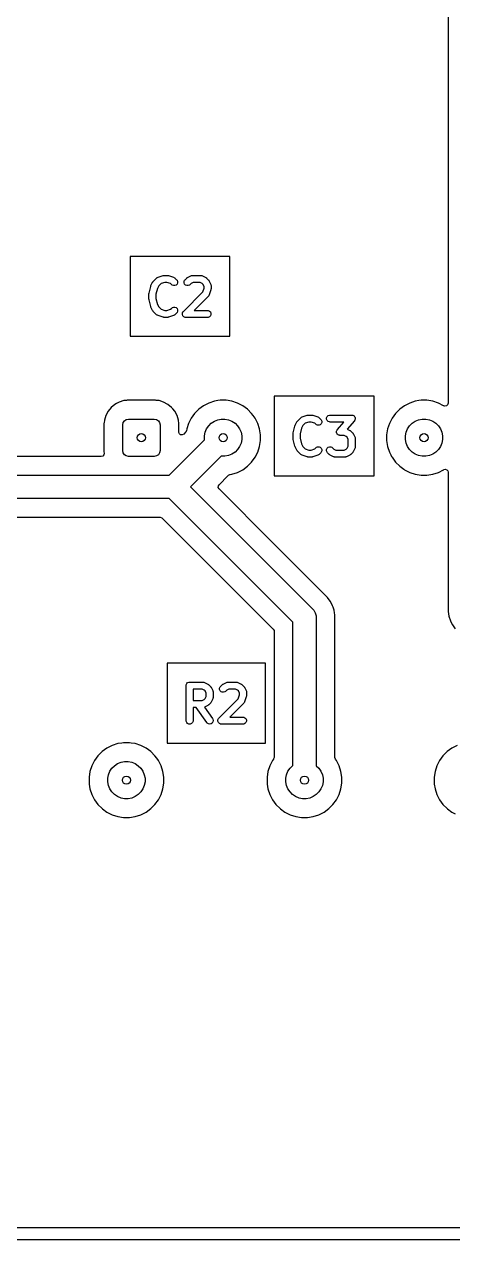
# Model space of a CAD drawing. Extents: x 20 to 124, y -124 to -20.
# Drawn here: x 71.6 to 89.9, y -124 to -72 of the extents above; entities that cross this region are included whole.
import ezdxf

# ---------------------------------------------------------------- set-up
doc = ezdxf.new("R2010")
doc.units = 0
doc.layers.add('BLACK', color=7, linetype='CONTINUOUS')
doc.layers.add('WHITE', color=7, linetype='CONTINUOUS')

msp = doc.modelspace()

# ---------------------------------------------------------------- linework, layer by layer
at = {"layer": 'BLACK', "linetype": 'CONTINUOUS'}
for p, q in [((89.7343, -55.897347), (89.7343, -88.21429)), ((80.392848, -81.933603), (76.120276, -81.933603)), ((76.120276, -81.933603), (76.120276, -85.348053)), ((80.392848, -85.348053), (80.392848, -81.933603)), ((77.005235, -83.208352), (77.009893, -83.196177)), ((77.009893, -83.196177), (77.01428, -83.1839)), ((77.01428, -83.1839), (77.014924, -83.183029)), ((77.014924, -83.183029), (77.015744, -83.180889)), ((77.015744, -83.180889), (77.087173, -83.038032)), ((77.087173, -83.038032), (77.0951, -83.025438)), ((77.0951, -83.025438), (77.096616, -83.021779)), ((77.096616, -83.021779), (77.099997, -83.017659)), ((77.099997, -83.017659), (77.102838, -83.013146)), ((77.102838, -83.013146), (77.105831, -83.010549)), ((77.105831, -83.010549), (77.115271, -82.999048)), ((77.115271, -82.999048), (77.258128, -82.856191)), ((77.258128, -82.856191), (77.280858, -82.837536)), ((77.280858, -82.837536), (77.285839, -82.835472)), ((77.285839, -82.835472), (77.289909, -82.831943)), ((77.289909, -82.831943), (77.31676, -82.819955)), ((77.344615, -83.193967), (77.291434, -83.300327)), ((77.31676, -82.819955), (77.531045, -82.748526)), ((77.445221, -83.093361), (77.344615, -83.193967)), ((77.602823, -83.040828), (77.445221, -83.093361)), ((77.531045, -82.748526), (77.545554, -82.745226)), ((77.545554, -82.745226), (77.549216, -82.74371)), ((77.549216, -82.74371), (77.554524, -82.743187)), ((77.554524, -82.743187), (77.559719, -82.742006)), ((77.559719, -82.742006), (77.563668, -82.742286)), ((77.563668, -82.742286), (77.57848, -82.740828)), ((77.57848, -82.740828), (77.721337, -82.740828)), ((77.696997, -83.040828), (77.602823, -83.040828)), ((77.854595, -83.093361), (77.696997, -83.040828)), ((77.721337, -82.740828), (77.736148, -82.742286)), ((77.736148, -82.742286), (77.740098, -82.742006)), ((77.740098, -82.742006), (77.745292, -82.743187)), ((77.745292, -82.743187), (77.750601, -82.74371)), ((77.750601, -82.74371), (77.754263, -82.745227)), ((77.754263, -82.745227), (77.768771, -82.748526)), ((77.768771, -82.748526), (77.983057, -82.819954)), ((77.900985, -83.139751), (77.854595, -83.093361)), ((77.923715, -83.158406), (77.900985, -83.139751)), ((77.977788, -83.180802), (77.923715, -83.158406)), ((78.036314, -83.180802), (77.977788, -83.180802)), ((77.983057, -82.819954), (78.009908, -82.831943)), ((78.009908, -82.831943), (78.013978, -82.835473)), ((78.013978, -82.835473), (78.018958, -82.837536)), ((78.018958, -82.837536), (78.041689, -82.856191)), ((78.090386, -83.158406), (78.036314, -83.180802)), ((78.041689, -82.856191), (78.113117, -82.927619)), ((78.131772, -83.11702), (78.090386, -83.158406)), ((78.113117, -82.927619), (78.131772, -82.950349)), ((78.131772, -82.950349), (78.154168, -83.004422)), ((78.154168, -83.062948), (78.131772, -83.11702)), ((78.154168, -83.004422), (78.154168, -83.062948)), ((78.431362, -83.004422), (78.453759, -82.95035)), ((78.431362, -83.062948), (78.431362, -83.004422)), ((78.453759, -83.11702), (78.431362, -83.062948)), ((78.453759, -82.95035), (78.472414, -82.927619)), ((78.495145, -83.158406), (78.453759, -83.11702)), ((78.472414, -82.927619), (78.543842, -82.856191)), ((78.549217, -83.180803), (78.495145, -83.158406)), ((78.543842, -82.856191), (78.555344, -82.84675)), ((78.607743, -83.180803), (78.549217, -83.180803)), ((78.555344, -82.84675), (78.55794, -82.843758)), ((78.55794, -82.843758), (78.562449, -82.840919)), ((78.562449, -82.840919), (78.566572, -82.837536)), ((78.566572, -82.837536), (78.570234, -82.836019)), ((78.570234, -82.836019), (78.582826, -82.828093)), ((78.582826, -82.828093), (78.725684, -82.756664)), ((78.661815, -83.158406), (78.607743, -83.180803)), ((78.684546, -83.139751), (78.661815, -83.158406)), ((78.738762, -83.085535), (78.684546, -83.139751)), ((78.725684, -82.756664), (78.753147, -82.746154)), ((78.828176, -83.040828), (78.738762, -83.085535)), ((78.753147, -82.746154), (78.758524, -82.745771)), ((78.758524, -82.745771), (78.763502, -82.74371)), ((78.763502, -82.74371), (78.792766, -82.740828)), ((78.792766, -82.740828), (79.149908, -82.740828)), ((79.114498, -83.040828), (78.828176, -83.040828)), ((79.203912, -83.085535), (79.114498, -83.040828)), ((79.149908, -82.740828), (79.179172, -82.74371)), ((79.179172, -82.74371), (79.184149, -82.745771)), ((79.184149, -82.745771), (79.189527, -82.746154)), ((79.189527, -82.746154), (79.21699, -82.756664)), ((79.240916, -83.122539), (79.203912, -83.085535)), ((79.21699, -82.756664), (79.359848, -82.828093)), ((79.285623, -83.211952), (79.240916, -83.122539)), ((79.359848, -82.828093), (79.372441, -82.83602)), ((79.372441, -82.83602), (79.376101, -82.837536)), ((79.376101, -82.837536), (79.38022, -82.840917)), ((79.38022, -82.840917), (79.384734, -82.843758)), ((79.384734, -82.843758), (79.38733, -82.846751)), ((79.38733, -82.846751), (79.398832, -82.856191)), ((79.398832, -82.856191), (79.47026, -82.927619)), ((79.47026, -82.927619), (79.4797, -82.939121)), ((79.4797, -82.939121), (79.482693, -82.941717)), ((79.482693, -82.941717), (79.485531, -82.946226)), ((79.485531, -82.946226), (79.488915, -82.950349)), ((79.488915, -82.950349), (79.490431, -82.954011)), ((79.490431, -82.954011), (79.498358, -82.966603)), ((79.498358, -82.966603), (79.569787, -83.109459)), ((79.569787, -83.109459), (79.580296, -83.136923)), ((79.580296, -83.136923), (79.580677, -83.142297)), ((79.580677, -83.142297), (79.582741, -83.147278)), ((79.582741, -83.147278), (79.585623, -83.176542)), ((79.585623, -83.176542), (79.585623, -83.3194)), ((76.92848, -83.533685), (76.928982, -83.528581)), ((76.92848, -83.747971), (76.92848, -83.533685)), ((76.928657, -83.526394), (76.930276, -83.515443)), ((76.928982, -83.528581), (76.928657, -83.526394)), ((76.930276, -83.515443), (76.931362, -83.504421)), ((76.931362, -83.504421), (76.932209, -83.502376)), ((76.932209, -83.502376), (76.932959, -83.497305)), ((76.932959, -83.497305), (77.004387, -83.211591)), ((77.004387, -83.211591), (77.005158, -83.209432)), ((77.005158, -83.209432), (77.005235, -83.208352)), ((77.291434, -83.300327), (77.22848, -83.552148)), ((77.22848, -83.552148), (77.22848, -83.729507)), ((78.400985, -84.284762), (79.233089, -83.452657)), ((79.47026, -83.639751), (78.869183, -84.240828)), ((79.233089, -83.452657), (79.285623, -83.295059)), ((79.285623, -83.295059), (79.285623, -83.211952)), ((79.488915, -83.617021), (79.47026, -83.639751)), ((79.490978, -83.612039), (79.488915, -83.617021)), ((79.494508, -83.60797), (79.490978, -83.612039)), ((79.506496, -83.58112), (79.494508, -83.60797)), ((79.577925, -83.366835), (79.506496, -83.58112)), ((79.581224, -83.352325), (79.577925, -83.366835)), ((79.582741, -83.348664), (79.581224, -83.352325)), ((79.583263, -83.343355), (79.582741, -83.348664)), ((79.584445, -83.338161), (79.583263, -83.343355)), ((79.585623, -83.3194), (79.584164, -83.334211)), ((79.584164, -83.334211), (79.584445, -83.338161)), ((76.928982, -83.753074), (76.92848, -83.747971)), ((76.928657, -83.755262), (76.928982, -83.753074)), ((76.930276, -83.766212), (76.928657, -83.755262)), ((76.931362, -83.777235), (76.930276, -83.766212)), ((76.932209, -83.779279), (76.931362, -83.777235)), ((76.932959, -83.784351), (76.932209, -83.779279)), ((77.004387, -84.070065), (76.932959, -83.784351)), ((77.005158, -84.072223), (77.004387, -84.070065)), ((77.005235, -84.073304), (77.005158, -84.072223)), ((77.009893, -84.085478), (77.005235, -84.073304)), ((77.01428, -84.097756), (77.009893, -84.085478)), ((77.014924, -84.098626), (77.01428, -84.097756)), ((77.015744, -84.100767), (77.014924, -84.098626)), ((77.087173, -84.243624), (77.015744, -84.100767)), ((77.22848, -83.729507), (77.291434, -83.981328)), ((77.291434, -83.981328), (77.344615, -84.087688)), ((77.344615, -84.087688), (77.44522, -84.188294)), ((77.44522, -84.188294), (77.602823, -84.240828)), ((77.696994, -84.240828), (77.854596, -84.188294)), ((77.854596, -84.188294), (77.900984, -84.141906)), ((77.900984, -84.141906), (77.923715, -84.123251)), ((77.923715, -84.123251), (77.977787, -84.100854)), ((77.977787, -84.100854), (78.036313, -84.100853)), ((78.036313, -84.100853), (78.090385, -84.12325)), ((78.090385, -84.12325), (78.131771, -84.164635)), ((78.131771, -84.164635), (78.154168, -84.218707)), ((78.154168, -84.218707), (78.154169, -84.277233)), ((77.0951, -84.256217), (77.087173, -84.243624)), ((77.096616, -84.259877), (77.0951, -84.256217)), ((77.099997, -84.263996), (77.096616, -84.259877)), ((77.102838, -84.26851), (77.099997, -84.263996)), ((77.105831, -84.271106), (77.102838, -84.26851)), ((77.115271, -84.282608), (77.105831, -84.271106)), ((77.258128, -84.425466), (77.115271, -84.282608)), ((77.280858, -84.444121), (77.258128, -84.425466)), ((77.285837, -84.446183), (77.280858, -84.444121)), ((77.289909, -84.449715), (77.285837, -84.446183)), ((77.31676, -84.461703), (77.289909, -84.449715)), ((77.531046, -84.533131), (77.31676, -84.461703)), ((77.545558, -84.53643), (77.531046, -84.533131)), ((77.549216, -84.537946), (77.545558, -84.53643)), ((77.554518, -84.538468), (77.549216, -84.537946)), ((77.55972, -84.539651), (77.554518, -84.538468)), ((77.563674, -84.539369), (77.55972, -84.539651)), ((77.57848, -84.540828), (77.563674, -84.539369)), ((77.721337, -84.540828), (77.57848, -84.540828)), ((77.602823, -84.240828), (77.696994, -84.240828)), ((77.736142, -84.539369), (77.721337, -84.540828)), ((77.740097, -84.539651), (77.736142, -84.539369)), ((77.745298, -84.538468), (77.740097, -84.539651)), ((77.750601, -84.537946), (77.745298, -84.538468)), ((77.754258, -84.53643), (77.750601, -84.537946)), ((77.768771, -84.533131), (77.754258, -84.53643)), ((77.983057, -84.461703), (77.768771, -84.533131)), ((78.009908, -84.449715), (77.983057, -84.461703)), ((78.013981, -84.446181), (78.009908, -84.449715)), ((78.018959, -84.44412), (78.013981, -84.446181)), ((78.04169, -84.425465), (78.018959, -84.44412)), ((78.113118, -84.354036), (78.04169, -84.425465)), ((78.131772, -84.331306), (78.113118, -84.354036)), ((78.154169, -84.277233), (78.131772, -84.331306)), ((78.359933, -84.361565), (78.363052, -84.354036)), ((78.359933, -84.420091), (78.359933, -84.361565)), ((78.38233, -84.474163), (78.359933, -84.420091)), ((78.363052, -84.354036), (78.36921, -84.339167)), ((78.36921, -84.339167), (78.38233, -84.307493)), ((78.38233, -84.307493), (78.400985, -84.284762)), ((78.423716, -84.515549), (78.38233, -84.474163)), ((78.45539, -84.528668), (78.423716, -84.515549)), ((78.477787, -84.537946), (78.45539, -84.528668)), ((78.507051, -84.540828), (78.477787, -84.537946)), ((79.435623, -84.540828), (78.507051, -84.540828)), ((78.869183, -84.240828), (79.435623, -84.240828)), ((79.435623, -84.240828), (79.464887, -84.24371)), ((79.464887, -84.537946), (79.435623, -84.540828)), ((79.464887, -84.24371), (79.518959, -84.266108)), ((79.518959, -84.515548), (79.464887, -84.537946)), ((79.518959, -84.266108), (79.560343, -84.307492)), ((79.560343, -84.474164), (79.518959, -84.515548)), ((79.560343, -84.307492), (79.582741, -84.361564)), ((79.582741, -84.420092), (79.560343, -84.474164)), ((79.582741, -84.361564), (79.582741, -84.420092)), ((76.120276, -85.348053), (80.392848, -85.348053)), ((75.307989, -88.391089), (75.176717, -88.551047)), ((75.467947, -88.259817), (75.307989, -88.391089)), ((75.467948, -88.259816), (75.467947, -88.259817)), ((75.46795, -88.259815), (75.467948, -88.259816)), ((75.540298, -88.221143), (75.46795, -88.259815)), ((75.650443, -88.162269), (75.540298, -88.221143)), ((75.848467, -88.102199), (75.650443, -88.162269)), ((75.964698, -88.090751), (75.848467, -88.102199)), ((76.002792, -88.087), (75.964698, -88.090751)), ((77.206008, -88.087), (76.002792, -88.087)), ((77.241205, -88.090466), (77.206008, -88.087)), ((77.360334, -88.102199), (77.241205, -88.090466)), ((77.360334, -88.1022), (77.360332, -88.102199)), ((77.360332, -88.102199), (77.360334, -88.102199)), ((77.558354, -88.162268), (77.360334, -88.1022)), ((77.74085, -88.259815), (77.558354, -88.162268)), ((77.740853, -88.259817), (77.74085, -88.259815)), ((77.90081, -88.391089), (77.740852, -88.259817)), ((77.740852, -88.259817), (77.740853, -88.259817)), ((77.955261, -88.457439), (77.90081, -88.391089)), ((79.265551, -88.318632), (79.06175, -88.466701)), ((79.490016, -88.20426), (79.265551, -88.318632)), ((79.729614, -88.12641), (79.490016, -88.20426)), ((79.882476, -88.102199), (79.729614, -88.12641)), ((79.978438, -88.087), (79.882476, -88.102199)), ((80.230362, -88.087), (79.978438, -88.087)), ((80.479179, -88.126409), (80.230362, -88.087)), ((80.479185, -88.12641), (80.479179, -88.126409)), ((80.718783, -88.20426), (80.479185, -88.12641)), ((80.827818, -88.259817), (80.718783, -88.20426)), ((80.943245, -88.31863), (80.827818, -88.259817)), ((80.943247, -88.318631), (80.943245, -88.31863)), ((80.943248, -88.318632), (80.943247, -88.318631)), ((81.147049, -88.466701), (80.943248, -88.318632)), ((86.565197, -87.908603), (82.292625, -87.908603)), ((82.292625, -87.908603), (82.292625, -91.323053)), ((86.565197, -91.323053), (86.565197, -87.908603)), ((87.865551, -88.318632), (87.66175, -88.466701)), ((88.090016, -88.20426), (87.865551, -88.318632)), ((88.329614, -88.12641), (88.090016, -88.20426)), ((88.482476, -88.102199), (88.329614, -88.12641)), ((88.578438, -88.087), (88.482476, -88.102199)), ((88.830362, -88.087), (88.578438, -88.087)), ((89.079179, -88.126409), (88.830362, -88.087)), ((89.079185, -88.12641), (89.079179, -88.126409)), ((89.318783, -88.20426), (89.079185, -88.12641)), ((89.543247, -88.318631), (89.318783, -88.20426)), ((89.545517, -88.320022), (89.543247, -88.318631)), ((89.547091, -88.32059), (89.545517, -88.320022)), ((89.547586, -88.320842), (89.547091, -88.32059)), ((89.547617, -88.320779), (89.547586, -88.320842)), ((89.592653, -88.337028), (89.547617, -88.320779)), ((89.661811, -88.327084), (89.592653, -88.337028)), ((89.714615, -88.281329), (89.661811, -88.327084)), ((89.7343, -88.21429), (89.714615, -88.281329)), ((75.079169, -88.733543), (75.019099, -88.931567)), ((75.176717, -88.551047), (75.079169, -88.733543)), ((75.877623, -88.960723), (75.958729, -88.90653)), ((75.958729, -88.90653), (76.0544, -88.8875)), ((76.0544, -88.8875), (77.1544, -88.8875)), ((77.1544, -88.8875), (77.250071, -88.90653)), ((77.250071, -88.90653), (77.331177, -88.960723)), ((78.032085, -88.55105), (77.955261, -88.457439)), ((78.129632, -88.733546), (78.032085, -88.55105)), ((78.1897, -88.931566), (78.129632, -88.733546)), ((78.735532, -88.848651), (78.62116, -89.073118)), ((78.883601, -88.64485), (78.735532, -88.848651)), ((78.883605, -88.644845), (78.883601, -88.64485)), ((79.061745, -88.466705), (78.883605, -88.644845)), ((79.06175, -88.466701), (79.061745, -88.466705)), ((79.872172, -88.921948), (80.025986, -88.891352)), ((80.025986, -88.891352), (80.182814, -88.891352)), ((80.182814, -88.891352), (80.336628, -88.921948)), ((81.147054, -88.466705), (81.147049, -88.466701)), ((81.325194, -88.644845), (81.147054, -88.466705)), ((81.325198, -88.64485), (81.325194, -88.644845)), ((81.389639, -88.733546), (81.325198, -88.64485)), ((81.47327, -88.848655), (81.389639, -88.733546)), ((81.546147, -88.991684), (81.47327, -88.848655)), ((83.28762, -88.974048), (83.430477, -88.831191)), ((83.430477, -88.831191), (83.453207, -88.812536)), ((83.453207, -88.812536), (83.458188, -88.810472)), ((83.458188, -88.810472), (83.462258, -88.806943)), ((83.462258, -88.806943), (83.489109, -88.794955)), ((83.489109, -88.794955), (83.703394, -88.723526)), ((83.703394, -88.723526), (83.717903, -88.720226)), ((83.717903, -88.720226), (83.721565, -88.71871)), ((83.721565, -88.71871), (83.726873, -88.718187)), ((83.726873, -88.718187), (83.732068, -88.717006)), ((83.732068, -88.717006), (83.736017, -88.717286)), ((83.736017, -88.717286), (83.750829, -88.715828)), ((83.750829, -88.715828), (83.893686, -88.715828)), ((83.893686, -88.715828), (83.908497, -88.717286)), ((83.908497, -88.717286), (83.912447, -88.717006)), ((83.912447, -88.717006), (83.917641, -88.718187)), ((83.917641, -88.718187), (83.92295, -88.71871)), ((83.92295, -88.71871), (83.926612, -88.720227)), ((83.926612, -88.720227), (83.94112, -88.723526)), ((83.94112, -88.723526), (84.155406, -88.794954)), ((84.155406, -88.794954), (84.182257, -88.806943)), ((84.182257, -88.806943), (84.186327, -88.810473)), ((84.186327, -88.810473), (84.191307, -88.812536)), ((84.191307, -88.812536), (84.214038, -88.831191)), ((84.214038, -88.831191), (84.285466, -88.902619)), ((84.285466, -88.902619), (84.304121, -88.925349)), ((84.532282, -88.836564), (84.55468, -88.782492)), ((84.532282, -88.895092), (84.532282, -88.836564)), ((84.55468, -88.949164), (84.532282, -88.895092)), ((84.55468, -88.782492), (84.596064, -88.741108)), ((84.596064, -88.741108), (84.650136, -88.71871)), ((84.650136, -88.71871), (84.6794, -88.715828)), ((84.6794, -88.715828), (85.607972, -88.715828)), ((85.607972, -88.715828), (85.623449, -88.717352)), ((85.623449, -88.717352), (85.627384, -88.71709)), ((85.627384, -88.71709), (85.630094, -88.718006)), ((85.630094, -88.718006), (85.637236, -88.71871)), ((85.637236, -88.71871), (85.65975, -88.728036)), ((85.65975, -88.728036), (85.682826, -88.73584)), ((85.682826, -88.73584), (85.686633, -88.739171)), ((85.686633, -88.739171), (85.691308, -88.741108)), ((85.691308, -88.741108), (85.708537, -88.758337)), ((85.708537, -88.758337), (85.726873, -88.774381)), ((85.726873, -88.774381), (85.729115, -88.778915)), ((85.729115, -88.778915), (85.732692, -88.782492)), ((85.732692, -88.782492), (85.742018, -88.805008)), ((85.745765, -88.917603), (85.73796, -88.940683)), ((85.742018, -88.805008), (85.752817, -88.826844)), ((85.75509, -88.895092), (85.745765, -88.917603)), ((85.752817, -88.826844), (85.753153, -88.831888)), ((85.753153, -88.831888), (85.75509, -88.836564)), ((85.75509, -88.836564), (85.75509, -88.860939)), ((85.75509, -88.860939), (85.75671, -88.88524)), ((85.75671, -88.88524), (85.75509, -88.89003)), ((85.75509, -88.89003), (85.75509, -88.895092)), ((87.335532, -88.848651), (87.22116, -89.073116)), ((87.483601, -88.64485), (87.335532, -88.848651)), ((87.483605, -88.644845), (87.483601, -88.64485)), ((87.661745, -88.466705), (87.483605, -88.644845)), ((87.66175, -88.466701), (87.661745, -88.466705)), ((88.472172, -88.921948), (88.625986, -88.891352)), ((88.625986, -88.891352), (88.782814, -88.891352)), ((88.782814, -88.891352), (88.936628, -88.921948)), ((75.007651, -89.047798), (75.0039, -89.085892)), ((75.0039, -89.085892), (75.0039, -90.289108)), ((75.019099, -88.931567), (75.007651, -89.047798)), ((75.8044, -89.1375), (75.82343, -89.041829)), ((75.8044, -90.2375), (75.8044, -89.1375)), ((75.82343, -89.041829), (75.877623, -88.960723)), ((77.331177, -88.960723), (77.38537, -89.041829)), ((77.38537, -89.041829), (77.4044, -89.1375)), ((77.4044, -89.1375), (77.4044, -90.2375)), ((78.203641, -89.073116), (78.1897, -88.931566)), ((78.2049, -89.085895), (78.203641, -89.073116)), ((78.2049, -89.448453), (78.2049, -89.085895)), ((78.517775, -89.427836), (78.503225, -89.447271)), ((78.522298, -89.407039), (78.517775, -89.427836)), ((78.531415, -89.38781), (78.522298, -89.407039)), ((78.543309, -89.312716), (78.531415, -89.38781)), ((78.62116, -89.073118), (78.543309, -89.312716)), ((79.338848, -89.455272), (79.398863, -89.310383)), ((79.398863, -89.310383), (79.485992, -89.179985)), ((79.485992, -89.179985), (79.596885, -89.069092)), ((79.596885, -89.069092), (79.727283, -88.981963)), ((79.727283, -88.981963), (79.872172, -88.921948)), ((80.336628, -88.921948), (80.481517, -88.981963)), ((80.481517, -88.981963), (80.611915, -89.069092)), ((80.611915, -89.069092), (80.722808, -89.179985)), ((80.722808, -89.179985), (80.809937, -89.310383)), ((80.809937, -89.310383), (80.869952, -89.455272)), ((81.587639, -89.073116), (81.546147, -88.991684)), ((81.587639, -89.073118), (81.587639, -89.073116)), ((81.587641, -89.073121), (81.587639, -89.073118)), ((81.66549, -89.312715), (81.587641, -89.073121)), ((81.7049, -89.561538), (81.66549, -89.312715)), ((83.105308, -89.472305), (83.176736, -89.186591)), ((83.176736, -89.186591), (83.177507, -89.184432)), ((83.177507, -89.184432), (83.177584, -89.183352)), ((83.177584, -89.183352), (83.182242, -89.171177)), ((83.182242, -89.171177), (83.186629, -89.1589)), ((83.186629, -89.1589), (83.187273, -89.158029)), ((83.187273, -89.158029), (83.188093, -89.155889)), ((83.188093, -89.155889), (83.259522, -89.013032)), ((83.259522, -89.013032), (83.267449, -89.000438)), ((83.267449, -89.000438), (83.268965, -88.996779)), ((83.268965, -88.996779), (83.272346, -88.992659)), ((83.272346, -88.992659), (83.275187, -88.988146)), ((83.275187, -88.988146), (83.27818, -88.985549)), ((83.27818, -88.985549), (83.28762, -88.974048)), ((83.463783, -89.275327), (83.400829, -89.527148)), ((83.516964, -89.168967), (83.463783, -89.275327)), ((83.61757, -89.068361), (83.516964, -89.168967)), ((83.775172, -89.015828), (83.61757, -89.068361)), ((83.869346, -89.015828), (83.775172, -89.015828)), ((84.026944, -89.068361), (83.869346, -89.015828)), ((84.073334, -89.114751), (84.026944, -89.068361)), ((84.096064, -89.133406), (84.073334, -89.114751)), ((84.150137, -89.155802), (84.096064, -89.133406)), ((84.208663, -89.155802), (84.150137, -89.155802)), ((84.262735, -89.133406), (84.208663, -89.155802)), ((84.304121, -89.09202), (84.262735, -89.133406)), ((84.304121, -88.925349), (84.326517, -88.979422)), ((84.326517, -89.037948), (84.304121, -89.09202)), ((84.326517, -88.979422), (84.326517, -89.037948)), ((84.596064, -88.990548), (84.55468, -88.949164)), ((84.650136, -89.012946), (84.596064, -88.990548)), ((84.6794, -89.015828), (84.650136, -89.012946)), ((85.277407, -89.015828), (84.6794, -89.015828)), ((84.959233, -89.417845), (84.960854, -89.413052)), ((84.960854, -89.442154), (84.959233, -89.417845)), ((84.960854, -89.407993), (84.970177, -89.385484)), ((84.960854, -89.413052), (84.960854, -89.407993)), ((84.970177, -89.385484), (84.977984, -89.362403)), ((84.977984, -89.362403), (84.982155, -89.356566)), ((84.982155, -89.356566), (84.983252, -89.353921)), ((84.983252, -89.353921), (84.986041, -89.351131)), ((84.986041, -89.351131), (84.995085, -89.338481)), ((84.995085, -89.338481), (85.277407, -89.015828)), ((85.720858, -88.964604), (85.413924, -89.315386)), ((85.413924, -89.315386), (85.532197, -89.374521)), ((85.532197, -89.374521), (85.544791, -89.382449)), ((85.544791, -89.382449), (85.548451, -89.383965)), ((85.548451, -89.383965), (85.552571, -89.387346)), ((85.552571, -89.387346), (85.557082, -89.390186)), ((85.557082, -89.390186), (85.559676, -89.393177)), ((85.559676, -89.393177), (85.571182, -89.40262)), ((85.571182, -89.40262), (85.64261, -89.474049)), ((85.729901, -88.951954), (85.720858, -88.964604)), ((85.732692, -88.949164), (85.729901, -88.951954)), ((85.733787, -88.946519), (85.732692, -88.949164)), ((85.73796, -88.940683), (85.733787, -88.946519)), ((87.14331, -89.312714), (87.1039, -89.561538)), ((87.22116, -89.073116), (87.14331, -89.312714)), ((87.938848, -89.455272), (87.998863, -89.310383)), ((87.998863, -89.310383), (88.085992, -89.179985)), ((88.085992, -89.179985), (88.196885, -89.069092)), ((88.196885, -89.069092), (88.327283, -88.981963)), ((88.327283, -88.981963), (88.472172, -88.921948)), ((88.936628, -88.921948), (89.081517, -88.981963)), ((89.081517, -88.981963), (89.211915, -89.069092)), ((89.211915, -89.069092), (89.322808, -89.179985)), ((89.322808, -89.179985), (89.409937, -89.310383)), ((89.409937, -89.310383), (89.469952, -89.455272)), ((77.794594, -91.2902), (79.310015, -89.774778)), ((78.205216, -89.4573), (78.2049, -89.448453)), ((78.229633, -89.522764), (78.205216, -89.4573)), ((78.285567, -89.564635), (78.229633, -89.522764)), ((78.355259, -89.569619), (78.285567, -89.564635)), ((78.416579, -89.536135), (78.355259, -89.569619)), ((78.496625, -89.45609), (78.416579, -89.536135)), ((78.501485, -89.450944), (78.496625, -89.45609)), ((78.503225, -89.447271), (78.501485, -89.450944)), ((79.308252, -89.609086), (79.338848, -89.455272)), ((79.308252, -89.765914), (79.308252, -89.609086)), ((79.310015, -89.774778), (79.308252, -89.765914)), ((80.869952, -89.919728), (80.809937, -90.064617)), ((80.869952, -89.455272), (80.900548, -89.609086)), ((80.900548, -89.765914), (80.869952, -89.919728)), ((80.900548, -89.609086), (80.900548, -89.765914)), ((81.66549, -90.062285), (81.7049, -89.813462)), ((81.7049, -89.813462), (81.7049, -89.561538)), ((83.100829, -89.508685), (83.101331, -89.503581)), ((83.100829, -89.722971), (83.100829, -89.508685)), ((83.101331, -89.728074), (83.100829, -89.722971)), ((83.101006, -89.501394), (83.102625, -89.490443)), ((83.101331, -89.503581), (83.101006, -89.501394)), ((83.101006, -89.730262), (83.101331, -89.728074)), ((83.102625, -89.741212), (83.101006, -89.730262)), ((83.102625, -89.490443), (83.103711, -89.479421)), ((83.103711, -89.752235), (83.102625, -89.741212)), ((83.103711, -89.479421), (83.104558, -89.477376)), ((83.104558, -89.754279), (83.103711, -89.752235)), ((83.104558, -89.477376), (83.105308, -89.472305)), ((83.105308, -89.759351), (83.104558, -89.754279)), ((83.176736, -90.045065), (83.105308, -89.759351)), ((83.400829, -89.527148), (83.400829, -89.704507)), ((83.400829, -89.704507), (83.463783, -89.956328)), ((83.463783, -89.956328), (83.516964, -90.062688)), ((84.960854, -89.466521), (84.960854, -89.442154)), ((84.96279, -89.471196), (84.960854, -89.466521)), ((84.963127, -89.476241), (84.96279, -89.471196)), ((84.973925, -89.498076), (84.963127, -89.476241)), ((84.983252, -89.520593), (84.973925, -89.498076)), ((84.986828, -89.524169), (84.983252, -89.520593)), ((84.989071, -89.528704), (84.986828, -89.524169)), ((85.007406, -89.544747), (84.989071, -89.528704)), ((85.024636, -89.561977), (85.007406, -89.544747)), ((85.02931, -89.563913), (85.024636, -89.561977)), ((85.033118, -89.567245), (85.02931, -89.563913)), ((85.056199, -89.575051), (85.033118, -89.567245)), ((85.078708, -89.584375), (85.056199, -89.575051)), ((85.085845, -89.585077), (85.078708, -89.584375)), ((85.08856, -89.585996), (85.085845, -89.585077)), ((85.092499, -89.585733), (85.08856, -89.585996)), ((85.107972, -89.587257), (85.092499, -89.585733)), ((85.286848, -89.587257), (85.107972, -89.587257)), ((85.376261, -89.631963), (85.286848, -89.587257)), ((85.413264, -89.668967), (85.376261, -89.631963)), ((85.457972, -89.758381), (85.413264, -89.668967)), ((85.457972, -90.044703), (85.457972, -89.758381)), ((85.64261, -89.474049), (85.652048, -89.485549)), ((85.652048, -89.485549), (85.655042, -89.488146)), ((85.655042, -89.488146), (85.657882, -89.492658)), ((85.657882, -89.492658), (85.661264, -89.496779)), ((85.661264, -89.496779), (85.662779, -89.500438)), ((85.662779, -89.500438), (85.670707, -89.513032)), ((85.670707, -89.513032), (85.742136, -89.655888)), ((85.742136, -89.655888), (85.752645, -89.683352)), ((85.752645, -89.683352), (85.753026, -89.688726)), ((85.753026, -89.688726), (85.75509, -89.693707)), ((85.75509, -89.693707), (85.757972, -89.722971)), ((85.757972, -89.722971), (85.757972, -90.080114)), ((87.1039, -89.561538), (87.1039, -89.813461)), ((87.1039, -89.813461), (87.14331, -90.062285)), ((87.908252, -89.609086), (87.938848, -89.455272)), ((87.908252, -89.765914), (87.908252, -89.609086)), ((87.938848, -89.919728), (87.908252, -89.765914)), ((87.998863, -90.064617), (87.938848, -89.919728)), ((89.469952, -89.919728), (89.409937, -90.064617)), ((89.469952, -89.455272), (89.500548, -89.609086)), ((89.500548, -89.765914), (89.469952, -89.919728)), ((89.500548, -89.609086), (89.500548, -89.765914)), ((74.949163, -90.472902), (74.886844, -90.4897)), ((74.997228, -90.422192), (74.949163, -90.472902)), ((75.010247, -90.353546), (74.997228, -90.422192)), ((75.0039, -90.289108), (75.010247, -90.353546)), ((75.82343, -90.333171), (75.8044, -90.2375)), ((75.877623, -90.414277), (75.82343, -90.333171)), ((75.958729, -90.46847), (75.877623, -90.414277)), ((76.0544, -90.4875), (75.958729, -90.46847)), ((77.250071, -90.46847), (77.1544, -90.4875)), ((77.331177, -90.414277), (77.250071, -90.46847)), ((77.38537, -90.333171), (77.331177, -90.414277)), ((77.4044, -90.2375), (77.38537, -90.333171)), ((80.336628, -90.453052), (80.182814, -90.483648)), ((80.481517, -90.393037), (80.336628, -90.453052)), ((80.611915, -90.305908), (80.481517, -90.393037)), ((80.722808, -90.195015), (80.611915, -90.305908)), ((80.809937, -90.064617), (80.722808, -90.195015)), ((81.47327, -90.526345), (81.587641, -90.301879)), ((81.587641, -90.301879), (81.66549, -90.062285)), ((83.177507, -90.047223), (83.176736, -90.045065)), ((83.177584, -90.048304), (83.177507, -90.047223)), ((83.182242, -90.060478), (83.177584, -90.048304)), ((83.186629, -90.072756), (83.182242, -90.060478)), ((83.187273, -90.073626), (83.186629, -90.072756)), ((83.188093, -90.075767), (83.187273, -90.073626)), ((83.259522, -90.218624), (83.188093, -90.075767)), ((83.267449, -90.231217), (83.259522, -90.218624)), ((83.268965, -90.234877), (83.267449, -90.231217)), ((83.272346, -90.238996), (83.268965, -90.234877)), ((83.275187, -90.24351), (83.272346, -90.238996)), ((83.27818, -90.246106), (83.275187, -90.24351)), ((83.28762, -90.257608), (83.27818, -90.246106)), ((83.430477, -90.400466), (83.28762, -90.257608)), ((83.453207, -90.419121), (83.430477, -90.400466)), ((83.458186, -90.421183), (83.453207, -90.419121)), ((83.462258, -90.424715), (83.458186, -90.421183)), ((83.489109, -90.436703), (83.462258, -90.424715)), ((83.703395, -90.508131), (83.489109, -90.436703)), ((83.516964, -90.062688), (83.617569, -90.163294)), ((83.617569, -90.163294), (83.775172, -90.215828)), ((83.775172, -90.215828), (83.869343, -90.215828)), ((83.869343, -90.215828), (84.026945, -90.163294)), ((84.155406, -90.436703), (83.94112, -90.508131)), ((84.026945, -90.163294), (84.073333, -90.116906)), ((84.073333, -90.116906), (84.096064, -90.098251)), ((84.096064, -90.098251), (84.150136, -90.075854)), ((84.150136, -90.075854), (84.208662, -90.075853)), ((84.182257, -90.424715), (84.155406, -90.436703)), ((84.18633, -90.421181), (84.182257, -90.424715)), ((84.191308, -90.41912), (84.18633, -90.421181)), ((84.214039, -90.400465), (84.191308, -90.41912)), ((84.208662, -90.075853), (84.262734, -90.09825)), ((84.285467, -90.329036), (84.214039, -90.400465)), ((84.262734, -90.09825), (84.30412, -90.139635)), ((84.304121, -90.306306), (84.285467, -90.329036)), ((84.30412, -90.139635), (84.326517, -90.193707)), ((84.326518, -90.252233), (84.304121, -90.306306)), ((84.326517, -90.193707), (84.326518, -90.252233)), ((84.532282, -90.193708), (84.554679, -90.139636)), ((84.532282, -90.252234), (84.532282, -90.193708)), ((84.554679, -90.306306), (84.532282, -90.252234)), ((84.554679, -90.139636), (84.596065, -90.09825)), ((84.573334, -90.329037), (84.554679, -90.306306)), ((84.644763, -90.400466), (84.573334, -90.329037)), ((84.596065, -90.09825), (84.650137, -90.075853)), ((84.656267, -90.409907), (84.644763, -90.400466)), ((84.650137, -90.075853), (84.708663, -90.075853)), ((84.658862, -90.412899), (84.656267, -90.409907)), ((84.663371, -90.415737), (84.658862, -90.412899)), ((84.667494, -90.419121), (84.663371, -90.415737)), ((84.671155, -90.420637), (84.667494, -90.419121)), ((84.683747, -90.428564), (84.671155, -90.420637)), ((84.826605, -90.499992), (84.683747, -90.428564)), ((84.708663, -90.075853), (84.762735, -90.09825)), ((84.762735, -90.09825), (84.785466, -90.116905)), ((84.785466, -90.116905), (84.839682, -90.171121)), ((84.839682, -90.171121), (84.929096, -90.215828)), ((84.929096, -90.215828), (85.286848, -90.215828)), ((85.286848, -90.215828), (85.376261, -90.171121)), ((85.376261, -90.171121), (85.413264, -90.134117)), ((85.532197, -90.428564), (85.389338, -90.499992)), ((85.413264, -90.134117), (85.457972, -90.044703)), ((85.544791, -90.420635), (85.532197, -90.428564)), ((85.548451, -90.41912), (85.544791, -90.420635)), ((85.552571, -90.415738), (85.548451, -90.41912)), ((85.557082, -90.412899), (85.552571, -90.415738)), ((85.559676, -90.409907), (85.557082, -90.412899)), ((85.571182, -90.400465), (85.559676, -90.409907)), ((85.64261, -90.329036), (85.571182, -90.400465)), ((85.652048, -90.317535), (85.64261, -90.329036)), ((85.655042, -90.314939), (85.652048, -90.317535)), ((85.657882, -90.310426), (85.655042, -90.314939)), ((85.661264, -90.306306), (85.657882, -90.310426)), ((85.662779, -90.302646), (85.661264, -90.306306)), ((85.670707, -90.290053), (85.662779, -90.302646)), ((85.742136, -90.147197), (85.670707, -90.290053)), ((85.752645, -90.119733), (85.742136, -90.147197)), ((85.753026, -90.114358), (85.752645, -90.119733)), ((85.75509, -90.109378), (85.753026, -90.114358)), ((85.757972, -90.080114), (85.75509, -90.109378)), ((87.14331, -90.062285), (87.22116, -90.301883)), ((87.22116, -90.301883), (87.282461, -90.422192)), ((87.282461, -90.422192), (87.316858, -90.4897)), ((88.085992, -90.195015), (87.998863, -90.064617)), ((88.196885, -90.305908), (88.085992, -90.195015)), ((88.327283, -90.393037), (88.196885, -90.305908)), ((88.472172, -90.453052), (88.327283, -90.393037)), ((88.625986, -90.483648), (88.472172, -90.453052)), ((88.936628, -90.453052), (88.782814, -90.483648)), ((89.081517, -90.393037), (88.936628, -90.453052)), ((89.211915, -90.305908), (89.081517, -90.393037)), ((89.322808, -90.195015), (89.211915, -90.305908)), ((89.409937, -90.064617), (89.322808, -90.195015)), ((74.886844, -90.4897), (69.052446, -90.4897)), ((77.1544, -90.4875), (76.0544, -90.4875)), ((80.017121, -90.481884), (78.708806, -91.790199)), ((80.025986, -90.483648), (80.017121, -90.481884)), ((80.182814, -90.483648), (80.025986, -90.483648)), ((80.943245, -91.05637), (81.147056, -90.908293)), ((81.147056, -90.908293), (81.325193, -90.730156)), ((81.325193, -90.730156), (81.47327, -90.526345)), ((83.717907, -90.51143), (83.703395, -90.508131)), ((83.721565, -90.512946), (83.717907, -90.51143)), ((83.726867, -90.513468), (83.721565, -90.512946)), ((83.732069, -90.514651), (83.726867, -90.513468)), ((83.736023, -90.514369), (83.732069, -90.514651)), ((83.750829, -90.515828), (83.736023, -90.514369)), ((83.893686, -90.515828), (83.750829, -90.515828)), ((83.908491, -90.514369), (83.893686, -90.515828)), ((83.912446, -90.514651), (83.908491, -90.514369)), ((83.917647, -90.513468), (83.912446, -90.514651)), ((83.92295, -90.512946), (83.917647, -90.513468)), ((83.926607, -90.51143), (83.92295, -90.512946)), ((83.94112, -90.508131), (83.926607, -90.51143)), ((84.854068, -90.510502), (84.826605, -90.499992)), ((84.859443, -90.510883), (84.854068, -90.510502)), ((84.864422, -90.512946), (84.859443, -90.510883)), ((84.893686, -90.515828), (84.864422, -90.512946)), ((85.322257, -90.515828), (84.893686, -90.515828)), ((85.351521, -90.512946), (85.322257, -90.515828)), ((85.356499, -90.510883), (85.351521, -90.512946)), ((85.361875, -90.510502), (85.356499, -90.510883)), ((85.389338, -90.499992), (85.361875, -90.510502)), ((87.316858, -90.4897), (87.335532, -90.526348)), ((87.335532, -90.526348), (87.483601, -90.730149)), ((87.483601, -90.730149), (87.483605, -90.730154)), ((87.483605, -90.730154), (87.661745, -90.908294)), ((87.661745, -90.908294), (87.66175, -90.908298)), ((87.66175, -90.908298), (87.838532, -91.036737)), ((88.782814, -90.483648), (88.625986, -90.483648)), ((68.669506, -91.2902), (77.794594, -91.2902)), ((79.928562, -91.70252), (80.308029, -91.323053)), ((80.308029, -91.323053), (80.335809, -91.295273)), ((80.335809, -91.295273), (80.39713, -91.26179)), ((80.39713, -91.26179), (80.404049, -91.260489)), ((80.404049, -91.260489), (80.479185, -91.24859)), ((80.479185, -91.24859), (80.718779, -91.170741)), ((80.718779, -91.170741), (80.943245, -91.05637)), ((82.292625, -91.323053), (86.565197, -91.323053)), ((87.838532, -91.036737), (87.865555, -91.05637)), ((87.865555, -91.05637), (87.980986, -91.115185)), ((87.980986, -91.115185), (88.090016, -91.170739)), ((88.090016, -91.170739), (88.090018, -91.170739)), ((88.090018, -91.170739), (88.090021, -91.170741)), ((88.090021, -91.170741), (88.329615, -91.24859)), ((88.329615, -91.24859), (88.578438, -91.288)), ((88.578438, -91.288), (88.578439, -91.288)), ((88.578439, -91.288), (88.830361, -91.288)), ((88.830361, -91.288), (88.830362, -91.288)), ((88.830362, -91.288), (89.079185, -91.24859)), ((89.079185, -91.24859), (89.318779, -91.170741)), ((89.318779, -91.170741), (89.543245, -91.05637)), ((89.543245, -91.05637), (89.543251, -91.056365)), ((89.543251, -91.056365), (89.545505, -91.054985)), ((89.545505, -91.054985), (89.546481, -91.05472)), ((89.546481, -91.05472), (89.547586, -91.054158)), ((89.547586, -91.054158), (89.547704, -91.054389)), ((89.547704, -91.054389), (89.61295, -91.036737)), ((89.61295, -91.036737), (89.679553, -91.05785)), ((89.679553, -91.05785), (89.724169, -91.11162)), ((89.724169, -91.11162), (89.7343, -91.160709)), ((89.7343, -91.160709), (89.7343, -97.119651)), ((78.708806, -91.790199), (83.938554, -97.019947)), ((79.895079, -91.816557), (79.900063, -91.746865)), ((79.928562, -91.877877), (79.895079, -91.816557)), ((79.900063, -91.746865), (79.928562, -91.70252)), ((82.2038, -94.153116), (79.928562, -91.877877)), ((77.794594, -92.2902), (68.4624, -92.2902)), ((83.085, -97.580606), (77.794594, -92.2902)), ((68.564752, -93.0907), (77.411653, -93.0907)), ((77.411653, -93.0907), (77.478692, -93.110385)), ((77.478692, -93.110385), (77.499334, -93.127019)), ((77.499334, -93.127019), (82.248181, -97.875865)), ((84.429092, -96.378408), (82.2038, -94.153116)), ((84.429107, -96.378422), (84.429092, -96.378408)), ((84.432218, -96.381533), (84.429107, -96.378422)), ((84.432219, -96.381534), (84.432218, -96.381533)), ((84.576966, -96.526281), (84.432219, -96.381534)), ((84.687414, -96.678301), (84.576966, -96.526281)), ((84.697287, -96.69189), (84.687414, -96.678301)), ((84.697914, -96.693121), (84.697287, -96.69189)), ((84.790223, -96.874286), (84.697914, -96.693121)), ((83.938554, -97.019947), (83.981669, -97.069111)), ((83.981669, -97.069111), (83.981677, -97.069119)), ((83.981677, -97.069119), (84.04694, -97.182158)), ((84.04694, -97.182158), (84.04694, -97.182159)), ((84.04694, -97.182159), (84.080723, -97.308237)), ((84.809207, -96.932714), (84.790223, -96.874286)), ((84.839641, -97.026382), (84.809207, -96.932714)), ((84.853477, -97.068966), (84.839641, -97.026382)), ((84.871307, -97.181538), (84.853477, -97.068966)), ((84.8855, -97.271148), (84.871307, -97.181538)), ((89.7343, -97.119651), (89.766323, -97.321835)), ((83.085, -103.71407), (83.085, -97.580606)), ((84.080723, -97.308237), (84.080723, -97.308252)), ((84.080723, -97.308252), (84.085, -97.3735)), ((84.085, -97.3735), (84.085, -103.71407)), ((84.8855, -103.364261), (84.8855, -97.271148)), ((89.766323, -97.321835), (89.766323, -97.321838)), ((89.766323, -97.321838), (89.829578, -97.516516)), ((89.829578, -97.516516), (89.82958, -97.516519)), ((89.82958, -97.516519), (89.866316, -97.588618)), ((89.866316, -97.588618), (89.922513, -97.698911)), ((89.922513, -97.698911), (90.042834, -97.864519)), ((82.248181, -97.875865), (82.281666, -97.937188)), ((82.281666, -97.937188), (82.2845, -97.963546)), ((82.2845, -97.963546), (82.2845, -103.364261)), ((81.910797, -99.333603), (77.712357, -99.333603)), ((77.712357, -99.333603), (77.712357, -102.749155)), ((81.910797, -102.749155), (81.910797, -99.333603)), ((78.517857, -100.290828), (78.520739, -100.261564)), ((78.517857, -101.790828), (78.517857, -100.290828)), ((78.520739, -100.261564), (78.543137, -100.207492)), ((78.543137, -100.207492), (78.584521, -100.166108)), ((78.584521, -100.166108), (78.638593, -100.14371)), ((78.638593, -100.14371), (78.667857, -100.140828)), ((78.667857, -100.140828), (79.239286, -100.140828)), ((79.239286, -100.140828), (79.26855, -100.14371)), ((79.26855, -100.14371), (79.27353, -100.145773)), ((79.27353, -100.145773), (79.278905, -100.146155)), ((79.278905, -100.146155), (79.306368, -100.156664)), ((79.306368, -100.156664), (79.449225, -100.228093)), ((79.449225, -100.228093), (79.46182, -100.236021)), ((79.46182, -100.236021), (79.465477, -100.237536)), ((79.465477, -100.237536), (79.469594, -100.240915)), ((79.469594, -100.240915), (79.474111, -100.243758)), ((79.474111, -100.243758), (79.476708, -100.246752)), ((79.476708, -100.246752), (79.488208, -100.25619)), ((79.488208, -100.25619), (79.559637, -100.327618)), ((79.559637, -100.327618), (79.569079, -100.339123)), ((79.569079, -100.339123), (79.572071, -100.341718)), ((79.572071, -100.341718), (79.57491, -100.346228)), ((79.57491, -100.346228), (79.578292, -100.350349)), ((79.578292, -100.350349), (79.579807, -100.354008)), ((79.579807, -100.354008), (79.587736, -100.366603)), ((79.949311, -100.404422), (79.971708, -100.35035)), ((79.971708, -100.35035), (79.990363, -100.327619)), ((79.990363, -100.327619), (80.061791, -100.256191)), ((80.061791, -100.256191), (80.073293, -100.24675)), ((80.073293, -100.24675), (80.075889, -100.243758)), ((80.075889, -100.243758), (80.080398, -100.240919)), ((80.080398, -100.240919), (80.084521, -100.237536)), ((80.084521, -100.237536), (80.088183, -100.236019)), ((80.088183, -100.236019), (80.100775, -100.228093)), ((80.100775, -100.228093), (80.243633, -100.156664)), ((80.243633, -100.156664), (80.271096, -100.146154)), ((80.271096, -100.146154), (80.276473, -100.145771)), ((80.276473, -100.145771), (80.281451, -100.14371)), ((80.281451, -100.14371), (80.310715, -100.140828)), ((80.310715, -100.140828), (80.667857, -100.140828)), ((80.667857, -100.140828), (80.697121, -100.14371)), ((80.697121, -100.14371), (80.702098, -100.145771)), ((80.702098, -100.145771), (80.707476, -100.146154)), ((80.707476, -100.146154), (80.734939, -100.156664)), ((80.734939, -100.156664), (80.877797, -100.228093)), ((80.877797, -100.228093), (80.89039, -100.23602)), ((80.89039, -100.23602), (80.89405, -100.237536)), ((80.89405, -100.237536), (80.898169, -100.240917)), ((80.898169, -100.240917), (80.902683, -100.243758)), ((80.902683, -100.243758), (80.905279, -100.246751)), ((80.905279, -100.246751), (80.916781, -100.256191)), ((80.916781, -100.256191), (80.988209, -100.327619)), ((80.988209, -100.327619), (80.997649, -100.339121)), ((80.997649, -100.339121), (81.000642, -100.341717)), ((81.000642, -100.341717), (81.00348, -100.346226)), ((81.00348, -100.346226), (81.006864, -100.350349)), ((81.006864, -100.350349), (81.00838, -100.354011)), ((81.00838, -100.354011), (81.016307, -100.366603)), ((79.203876, -100.440828), (78.817857, -100.440828)), ((78.817857, -100.440828), (78.817857, -100.926542)), ((79.29329, -100.485535), (79.203876, -100.440828)), ((79.293288, -100.881836), (79.330293, -100.844831)), ((79.330294, -100.522539), (79.29329, -100.485535)), ((79.330293, -100.844831), (79.375, -100.755418)), ((79.375, -100.611951), (79.330294, -100.522539)), ((79.375, -100.755418), (79.375, -100.611951)), ((79.587736, -100.366603), (79.659164, -100.509461)), ((79.659164, -100.857909), (79.587736, -101.000767)), ((79.659164, -100.509461), (79.669674, -100.536924)), ((79.669674, -100.830446), (79.659164, -100.857909)), ((79.669674, -100.536924), (79.670055, -100.542299)), ((79.670055, -100.82507), (79.669674, -100.830446)), ((79.670055, -100.542299), (79.672118, -100.547278)), ((79.672118, -100.820092), (79.670055, -100.82507)), ((79.672118, -100.547278), (79.675, -100.576542)), ((79.675, -100.790828), (79.672118, -100.820092)), ((79.675, -100.576542), (79.675, -100.790828)), ((79.918934, -101.684762), (80.751038, -100.852657)), ((79.949311, -100.462948), (79.949311, -100.404422)), ((79.971708, -100.51702), (79.949311, -100.462948)), ((80.013094, -100.558406), (79.971708, -100.51702)), ((80.067166, -100.580803), (80.013094, -100.558406)), ((80.125692, -100.580803), (80.067166, -100.580803)), ((80.179764, -100.558406), (80.125692, -100.580803)), ((80.202495, -100.539751), (80.179764, -100.558406)), ((80.256711, -100.485535), (80.202495, -100.539751)), ((80.346125, -100.440828), (80.256711, -100.485535)), ((80.632447, -100.440828), (80.346125, -100.440828)), ((80.721861, -100.485535), (80.632447, -100.440828)), ((80.758865, -100.522539), (80.721861, -100.485535)), ((80.751038, -100.852657), (80.803572, -100.695059)), ((80.803572, -100.611952), (80.758865, -100.522539)), ((80.803572, -100.695059), (80.803572, -100.611952)), ((81.016307, -100.366603), (81.087736, -100.509459)), ((81.095874, -100.766835), (81.024445, -100.98112)), ((81.087736, -100.509459), (81.098245, -100.536923)), ((81.099173, -100.752325), (81.095874, -100.766835)), ((81.098245, -100.536923), (81.098626, -100.542297)), ((81.098626, -100.542297), (81.10069, -100.547278)), ((81.10069, -100.748664), (81.099173, -100.752325)), ((81.10069, -100.547278), (81.103572, -100.576542)), ((81.101212, -100.743355), (81.10069, -100.748664)), ((81.102394, -100.738161), (81.101212, -100.743355)), ((81.103572, -100.7194), (81.102113, -100.734211)), ((81.102113, -100.734211), (81.102394, -100.738161)), ((81.103572, -100.576542), (81.103572, -100.7194)), ((78.817857, -100.926542), (79.203876, -100.926542)), ((78.946902, -101.226542), (78.817857, -101.226542)), ((78.817857, -101.226542), (78.817857, -101.790828)), ((79.402115, -101.876847), (78.946902, -101.226542)), ((79.203876, -100.926542), (79.293288, -100.881836)), ((79.306368, -101.210706), (79.302933, -101.21202)), ((79.302933, -101.21202), (79.647885, -101.704809)), ((79.449225, -101.139278), (79.306368, -101.210706)), ((79.461818, -101.13135), (79.449225, -101.139278)), ((79.465478, -101.129835), (79.461818, -101.13135)), ((79.469597, -101.126453), (79.465478, -101.129835)), ((79.474111, -101.123613), (79.469597, -101.126453)), ((79.476707, -101.120619), (79.474111, -101.123613)), ((79.488209, -101.11118), (79.476707, -101.120619)), ((79.559638, -101.039751), (79.488209, -101.11118)), ((79.569079, -101.028246), (79.559638, -101.039751)), ((79.572071, -101.025652), (79.569079, -101.028246)), ((79.574909, -101.021142), (79.572071, -101.025652)), ((79.578293, -101.01702), (79.574909, -101.021142)), ((79.579809, -101.013358), (79.578293, -101.01702)), ((79.587736, -101.000767), (79.579809, -101.013358)), ((80.988209, -101.039751), (80.387132, -101.640828)), ((81.006864, -101.017021), (80.988209, -101.039751)), ((81.008927, -101.012039), (81.006864, -101.017021)), ((81.012457, -101.00797), (81.008927, -101.012039)), ((81.024445, -100.98112), (81.012457, -101.00797)), ((78.520739, -101.820092), (78.517857, -101.790828)), ((78.543137, -101.874164), (78.520739, -101.820092)), ((78.584521, -101.915548), (78.543137, -101.874164)), ((78.638593, -101.937946), (78.584521, -101.915548)), ((78.751193, -101.915548), (78.697121, -101.937946)), ((78.792577, -101.874164), (78.751193, -101.915548)), ((78.814975, -101.820092), (78.792577, -101.874164)), ((78.817857, -101.790828), (78.814975, -101.820092)), ((79.421258, -101.899169), (79.402115, -101.876847)), ((79.470615, -101.930622), (79.421258, -101.899169)), ((79.633341, -101.89457), (79.585393, -101.928134)), ((79.664794, -101.845213), (79.633341, -101.89457)), ((79.647885, -101.704809), (79.662306, -101.730435)), ((79.662306, -101.730435), (79.674965, -101.787577)), ((79.674965, -101.787577), (79.664794, -101.845213)), ((79.877882, -101.761565), (79.900279, -101.707493)), ((79.877882, -101.820091), (79.877882, -101.761565)), ((79.900279, -101.874163), (79.877882, -101.820091)), ((79.900279, -101.707493), (79.918934, -101.684762)), ((79.941665, -101.915549), (79.900279, -101.874163)), ((79.972048, -101.928134), (79.941665, -101.915549)), ((80.387132, -101.640828), (80.953572, -101.640828)), ((80.953572, -101.640828), (80.982836, -101.64371)), ((80.982836, -101.64371), (81.036908, -101.666108)), ((81.036908, -101.915548), (80.982836, -101.937946)), ((81.036908, -101.666108), (81.078292, -101.707492)), ((81.078292, -101.874164), (81.036908, -101.915548)), ((81.078292, -101.707492), (81.10069, -101.761564)), ((81.10069, -101.820092), (81.078292, -101.874164)), ((81.10069, -101.761564), (81.10069, -101.820092)), ((78.697121, -101.937946), (78.638593, -101.937946)), ((79.528251, -101.940793), (79.470615, -101.930622)), ((79.585393, -101.928134), (79.528251, -101.940793)), ((79.995736, -101.937946), (79.972048, -101.928134)), ((80.025, -101.940828), (79.995736, -101.937946)), ((80.953572, -101.940828), (80.025, -101.940828)), ((80.982836, -101.937946), (80.953572, -101.940828)), ((75.350616, -102.85426), (75.126151, -102.968632)), ((75.590214, -102.77641), (75.350616, -102.85426)), ((75.762295, -102.749155), (75.590214, -102.77641)), ((75.839038, -102.737), (75.762295, -102.749155)), ((76.090962, -102.737), (75.839038, -102.737)), ((76.167705, -102.749155), (76.090962, -102.737)), ((76.339779, -102.776409), (76.167705, -102.749155)), ((76.339785, -102.77641), (76.339779, -102.776409)), ((76.579383, -102.85426), (76.339785, -102.77641)), ((76.688801, -102.910012), (76.579383, -102.85426)), ((76.803845, -102.96863), (76.688801, -102.910012)), ((77.712357, -102.749155), (81.910797, -102.749155)), ((90.120616, -102.85426), (89.896151, -102.968632)), ((74.744201, -103.29485), (74.596132, -103.498651)), ((74.744205, -103.294845), (74.744201, -103.29485)), ((74.922345, -103.116705), (74.744205, -103.294845)), ((74.92235, -103.116701), (74.922345, -103.116705)), ((75.126151, -102.968632), (74.92235, -103.116701)), ((76.803847, -102.968631), (76.803845, -102.96863)), ((76.803848, -102.968632), (76.803847, -102.968631)), ((77.007649, -103.116701), (76.803848, -102.968632)), ((77.007654, -103.116705), (77.007649, -103.116701)), ((77.185794, -103.294845), (77.007654, -103.116705)), ((77.185798, -103.29485), (77.185794, -103.294845)), ((77.2655, -103.404551), (77.185798, -103.29485)), ((77.33387, -103.498655), (77.2655, -103.404551)), ((82.260818, -103.437146), (82.216132, -103.498651)), ((82.264815, -103.4313), (82.260818, -103.437146)), ((82.2845, -103.364261), (82.264815, -103.4313)), ((84.885702, -103.37134), (84.8855, -103.364261)), ((84.909182, -103.437146), (84.885702, -103.37134)), ((84.945402, -103.487), (84.909182, -103.437146)), ((89.514201, -103.29485), (89.366132, -103.498651)), ((89.514205, -103.294845), (89.514201, -103.29485)), ((89.692345, -103.116705), (89.514205, -103.294845)), ((89.69235, -103.116701), (89.692345, -103.116705)), ((89.896151, -102.968632), (89.69235, -103.116701)), ((74.40391, -103.962715), (74.3645, -104.211538)), ((74.48176, -103.723116), (74.40391, -103.962714)), ((74.40391, -103.962714), (74.40391, -103.962715)), ((74.596132, -103.498651), (74.48176, -103.723116)), ((75.199448, -104.105272), (75.259463, -103.960383)), ((75.259463, -103.960383), (75.346592, -103.829985)), ((75.346592, -103.829985), (75.457485, -103.719092)), ((75.457485, -103.719092), (75.587883, -103.631963)), ((75.587883, -103.631963), (75.732772, -103.571948)), ((75.732772, -103.571948), (75.886586, -103.541352)), ((75.886586, -103.541352), (76.043414, -103.541352)), ((76.043414, -103.541352), (76.197228, -103.571948)), ((76.197228, -103.571948), (76.342117, -103.631963)), ((76.342117, -103.631963), (76.472515, -103.719092)), ((76.472515, -103.719092), (76.583408, -103.829985)), ((76.583408, -103.829985), (76.670537, -103.960383)), ((76.670537, -103.960383), (76.730552, -104.105272)), ((77.389544, -103.607921), (77.33387, -103.498655)), ((77.448239, -103.723116), (77.389544, -103.607921)), ((77.448239, -103.723118), (77.448239, -103.723116)), ((77.448241, -103.723121), (77.448239, -103.723118)), ((77.52609, -103.962715), (77.448241, -103.723121)), ((77.5655, -104.211538), (77.52609, -103.962715)), ((82.02391, -103.962715), (81.9845, -104.211538)), ((82.10176, -103.723116), (82.02391, -103.962714)), ((82.02391, -103.962714), (82.02391, -103.962715)), ((82.216132, -103.498651), (82.10176, -103.723116)), ((82.819448, -104.105272), (82.879463, -103.960383)), ((82.879463, -103.960383), (82.966592, -103.829985)), ((82.966592, -103.829985), (83.077485, -103.719092)), ((83.077485, -103.719092), (83.085, -103.71407)), ((84.085, -103.71407), (84.092515, -103.719092)), ((84.092515, -103.719092), (84.203408, -103.829985)), ((84.203408, -103.829985), (84.290537, -103.960383)), ((84.290537, -103.960383), (84.350552, -104.105272)), ((84.95387, -103.498655), (84.945402, -103.487)), ((85.009544, -103.607921), (84.95387, -103.498655)), ((85.068239, -103.723116), (85.009544, -103.607921)), ((85.068239, -103.723118), (85.068239, -103.723116)), ((85.068241, -103.723121), (85.068239, -103.723118)), ((85.14609, -103.962715), (85.068241, -103.723121)), ((85.1855, -104.211538), (85.14609, -103.962715)), ((89.17391, -103.962715), (89.1345, -104.211538)), ((89.25176, -103.723116), (89.17391, -103.962714)), ((89.17391, -103.962714), (89.17391, -103.962715)), ((89.366132, -103.498651), (89.25176, -103.723116)), ((74.3645, -104.211538), (74.3645, -104.463462)), ((74.3645, -104.463462), (74.370909, -104.503928)), ((74.370909, -104.503928), (74.40391, -104.712285)), ((75.168852, -104.259086), (75.199448, -104.105272)), ((75.168852, -104.415914), (75.168852, -104.259086)), ((75.199448, -104.569728), (75.168852, -104.415914)), ((76.730552, -104.105272), (76.761148, -104.259086)), ((76.761148, -104.415914), (76.730552, -104.569728)), ((76.761148, -104.259086), (76.761148, -104.415914)), ((77.52609, -104.712285), (77.5655, -104.463462)), ((77.5655, -104.463462), (77.5655, -104.211538)), ((81.9845, -104.211538), (81.9845, -104.463462)), ((81.9845, -104.463462), (81.990909, -104.503928)), ((81.990909, -104.503928), (82.02391, -104.712285)), ((82.788852, -104.259086), (82.819448, -104.105272)), ((82.788852, -104.415914), (82.788852, -104.259086)), ((82.819448, -104.569728), (82.788852, -104.415914)), ((84.350552, -104.105272), (84.381148, -104.259086)), ((84.381148, -104.415914), (84.350552, -104.569728)), ((84.381148, -104.259086), (84.381148, -104.415914)), ((85.14609, -104.712285), (85.1855, -104.463462)), ((85.1855, -104.463462), (85.1855, -104.211538)), ((89.1345, -104.211538), (89.1345, -104.463462)), ((89.1345, -104.463462), (89.140909, -104.503928)), ((89.140909, -104.503928), (89.17391, -104.712285)), ((74.40391, -104.712285), (74.48176, -104.951883)), ((74.48176, -104.951883), (74.596132, -105.176348)), ((75.259463, -104.714617), (75.199448, -104.569728)), ((75.346592, -104.845015), (75.259463, -104.714617)), ((75.457485, -104.955908), (75.346592, -104.845015)), ((75.587883, -105.043037), (75.457485, -104.955908)), ((76.472515, -104.955908), (76.342117, -105.043037)), ((76.583408, -104.845015), (76.472515, -104.955908)), ((76.670537, -104.714617), (76.583408, -104.845015)), ((76.730552, -104.569728), (76.670537, -104.714617)), ((77.33387, -105.176345), (77.448241, -104.951879)), ((77.448241, -104.951879), (77.52609, -104.712285)), ((82.02391, -104.712285), (82.10176, -104.951883)), ((82.10176, -104.951883), (82.216132, -105.176348)), ((82.879463, -104.714617), (82.819448, -104.569728)), ((82.966592, -104.845015), (82.879463, -104.714617)), ((83.077485, -104.955908), (82.966592, -104.845015)), ((83.207883, -105.043037), (83.077485, -104.955908)), ((84.092515, -104.955908), (83.962117, -105.043037)), ((84.203408, -104.845015), (84.092515, -104.955908)), ((84.290537, -104.714617), (84.203408, -104.845015)), ((84.350552, -104.569728), (84.290537, -104.714617)), ((84.95387, -105.176345), (85.068241, -104.951879)), ((85.068241, -104.951879), (85.14609, -104.712285)), ((89.17391, -104.712285), (89.25176, -104.951883)), ((89.25176, -104.951883), (89.366132, -105.176348)), ((74.596132, -105.176348), (74.744201, -105.380149)), ((74.744201, -105.380149), (74.744205, -105.380154)), ((74.744205, -105.380154), (74.922345, -105.558294)), ((74.922345, -105.558294), (74.92235, -105.558298)), ((74.92235, -105.558298), (74.934881, -105.567402)), ((75.732772, -105.103052), (75.587883, -105.043037)), ((75.886586, -105.133648), (75.732772, -105.103052)), ((76.043414, -105.133648), (75.886586, -105.133648)), ((76.197228, -105.103052), (76.043414, -105.133648)), ((76.342117, -105.043037), (76.197228, -105.103052)), ((76.803845, -105.70637), (77.007656, -105.558293)), ((77.007656, -105.558293), (77.185793, -105.380156)), ((77.185793, -105.380156), (77.33387, -105.176345)), ((82.216132, -105.176348), (82.364201, -105.380149)), ((82.364201, -105.380149), (82.364205, -105.380154)), ((82.364205, -105.380154), (82.542345, -105.558294)), ((82.542345, -105.558294), (82.54235, -105.558298)), ((82.54235, -105.558298), (82.554881, -105.567402)), ((83.352772, -105.103052), (83.207883, -105.043037)), ((83.506586, -105.133648), (83.352772, -105.103052)), ((83.663414, -105.133648), (83.506586, -105.133648)), ((83.817228, -105.103052), (83.663414, -105.133648)), ((83.962117, -105.043037), (83.817228, -105.103052)), ((84.423845, -105.70637), (84.627656, -105.558293)), ((84.627656, -105.558293), (84.805793, -105.380156)), ((84.805793, -105.380156), (84.95387, -105.176345)), ((89.366132, -105.176348), (89.514201, -105.380149)), ((89.514201, -105.380149), (89.514205, -105.380154)), ((89.514205, -105.380154), (89.692345, -105.558294)), ((89.692345, -105.558294), (89.69235, -105.558298)), ((89.69235, -105.558298), (89.704881, -105.567402)), ((74.934881, -105.567402), (75.126155, -105.70637)), ((75.126155, -105.70637), (75.269184, -105.779247)), ((75.269184, -105.779247), (75.350616, -105.820739)), ((75.350616, -105.820739), (75.350618, -105.820739)), ((75.350618, -105.820739), (75.350621, -105.820741)), ((75.350621, -105.820741), (75.590215, -105.89859)), ((75.590215, -105.89859), (75.839038, -105.938)), ((75.839038, -105.938), (75.839039, -105.938)), ((75.839039, -105.938), (76.090961, -105.938)), ((76.090961, -105.938), (76.090962, -105.938)), ((76.090962, -105.938), (76.339785, -105.89859)), ((76.339785, -105.89859), (76.579379, -105.820741)), ((76.579379, -105.820741), (76.803845, -105.70637)), ((82.554881, -105.567402), (82.746155, -105.70637)), ((82.746155, -105.70637), (82.889184, -105.779247)), ((82.889184, -105.779247), (82.970616, -105.820739)), ((82.970616, -105.820739), (82.970618, -105.820739)), ((82.970618, -105.820739), (82.970621, -105.820741)), ((82.970621, -105.820741), (83.210215, -105.89859)), ((83.210215, -105.89859), (83.459038, -105.938)), ((83.459038, -105.938), (83.459039, -105.938)), ((83.459039, -105.938), (83.710961, -105.938)), ((83.710961, -105.938), (83.710962, -105.938)), ((83.710962, -105.938), (83.959785, -105.89859)), ((83.959785, -105.89859), (84.199379, -105.820741)), ((84.199379, -105.820741), (84.423845, -105.70637)), ((89.704881, -105.567402), (89.896155, -105.70637)), ((89.896155, -105.70637), (90.039184, -105.779247)), ((123.3755, -123.4995), (20.6245, -123.4995))]:
    msp.add_line(p, q, dxfattribs=at)
at = {"layer": 'BLACK'}
for centre in [(76.6044, -89.6875), (80.1044, -89.6875), (88.7044, -89.6875), (75.965, -104.3375), (83.585, -104.3375)]:
    msp.add_circle(centre, 0.175, dxfattribs=at)
at = {"layer": 'WHITE', "linetype": 'CONTINUOUS'}
msp.add_line((124, -124), (20, -124), dxfattribs=at)
at = {"layer": 'WHITE'}
for centre in [(76.6044, -89.6875), (80.1044, -89.6875), (88.7044, -89.6875), (75.965, -104.3375), (83.585, -104.3375)]:
    msp.add_circle(centre, 0.175, dxfattribs=at)

doc.saveas('drawing.dxf')
